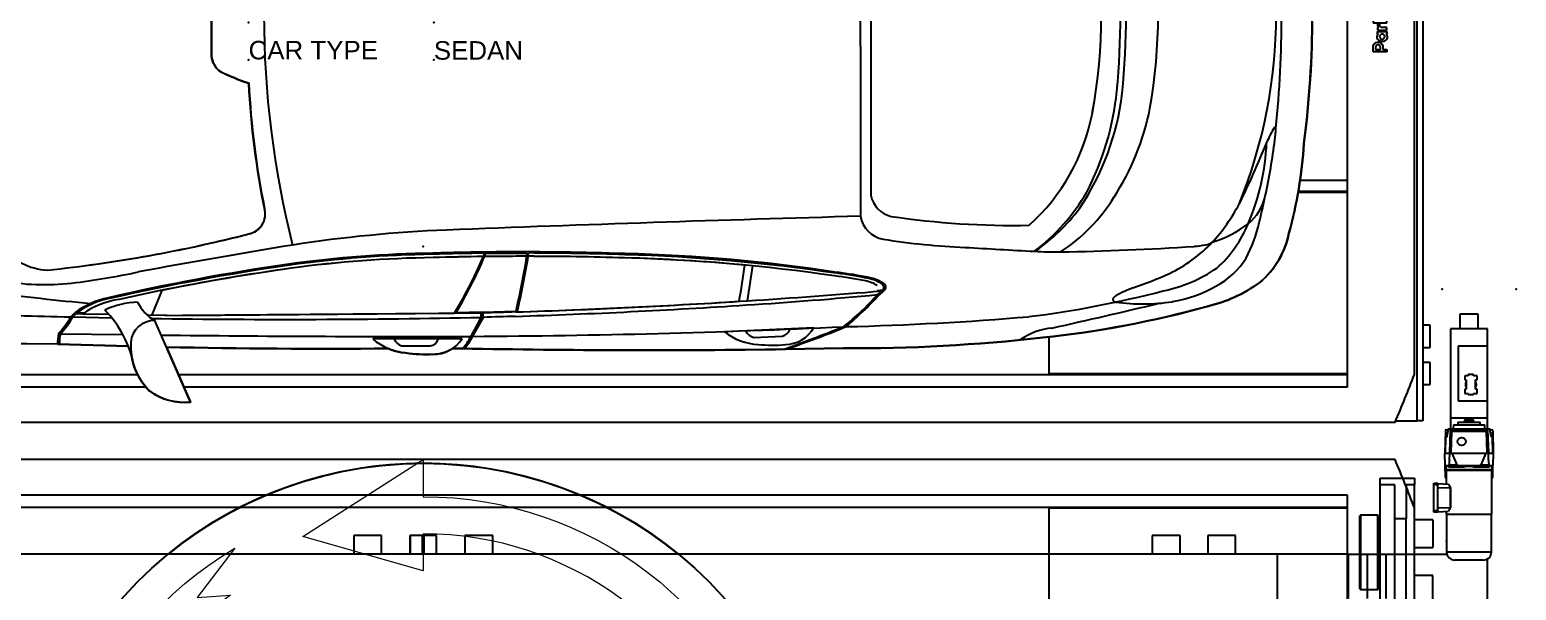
# Model space of a CAD drawing. Header units: millimetres. Extents: x 1600 to 11192, y 921 to 14160.
# Drawn here: x 3710.4 to 4111.6, y 5687.2 to 5838.5 of the extents above; entities that cross this region are included whole.
import ezdxf

# ---------------------------------------------------------------- set-up
doc = ezdxf.new("R2010")
doc.units = ezdxf.units.MM
doc.linetypes.add('PHANTOM', pattern=[12.7, 6.35, -1.27, 1.27, -1.27, 1.27, -1.27])
for name, color, linetype in [('PK24-LOGO', 7, 'Continuous'), ('PK24E', 7, 'Continuous'), ('PK24E-COMP-CAR', 7, 'Continuous'), ('PK24E-DATA', 7, 'Continuous')]:
    doc.layers.add(name, color=color, linetype=linetype)
for name, color, linetype, true_color in [('PK24E-COMP-PALLET', 132, 'Continuous', 0x00b7c8), ('PK24E-HELPER', 253, 'PHANTOM', 0xa1a1a1), ('PK24E-SYS-LIFT', 31, 'Continuous', 0xffcc5a), ('PK24E-SYS-SHELF', 31, 'Continuous', 0xffcc5a)]:
    doc.layers.add(name, color=color, linetype=linetype, true_color=true_color)
doc.layers.add('PK24E-TTARROW', color=20, linetype='Continuous', lineweight=20, true_color=0xf54b32)
doc.styles.get("Standard").update_dxf_attribs({"font": 'arial.ttf'})

# ---------------------------------------------------------------- blocks, each defined once
blk = doc.blocks.new('ELIFTTT-CHASIS--TOP-COMP-PKE24')
at = {"layer": 'PK24E-HELPER'}
blk.add_point((0, 167.5), dxfattribs=at)
at = {"layer": 'PK24E-SYS-LIFT'}
for p, q in [((279.75, 149.25), (279.75, 145.25)), ((284.75, 149.25), (279.75, 149.25)), ((284.75, 145.25), (284.75, 149.25)), ((277.25, 145.25), (277.25, 121.25)), ((287.25, 145.25), (277.25, 145.25)), ((287.25, 140.65), (287.25, 145.25)), ((287.25, 140.65), (279.35, 140.65)), ((279.35, 140.65), (279.35, 125.85)), ((287.25, 125.85), (287.25, 140.65)), ((281.1, 132.62), (281.1, 131.52)), ((282.02, 132.62), (281.1, 132.62)), ((283.48, 132.95), (282.02, 132.95)), ((282.02, 132.95), (282.02, 132.62)), ((283.48, 132.62), (283.48, 132.95)), ((284.4, 132.62), (283.48, 132.62)), ((284.4, 131.52), (284.4, 132.62)), ((281.1, 131.52), (281.48, 131.52)), ((281.1, 128.98), (281.1, 127.88)), ((281.48, 128.98), (281.1, 128.98)), ((281.48, 131.52), (281.48, 128.98)), ((284.02, 131.52), (284.4, 131.52)), ((284.02, 128.98), (284.02, 131.52)), ((284.4, 128.98), (284.02, 128.98)), ((284.4, 127.88), (284.4, 128.98)), ((279.35, 125.85), (287.25, 125.85)), ((281.1, 127.88), (282.02, 127.88)), ((282.02, 127.88), (282.02, 127.55)), ((282.02, 127.55), (283.48, 127.55)), ((283.48, 127.88), (284.4, 127.88)), ((283.48, 127.55), (283.48, 127.88)), ((287.25, 121.25), (287.25, 125.85)), ((277.25, 121.25), (287.25, 121.25)), ((277.25, 121.25), (277.25, 118.3)), ((281.1, 120.7), (281, 120.6)), ((281, 120.6), (281, 120.1)), ((283.5, 120.6), (281, 120.6)), ((281.1, 120.7), (283.4, 120.7)), ((281.25, 121.25), (281.25, 120.7)), ((283.25, 120.7), (283.25, 121.25)), ((283.5, 120.6), (283.4, 120.7)), ((283.5, 120.1), (283.5, 120.6)), ((287.25, 118.3), (287.25, 121.25)), ((275.86, 117.85), (275.75, 111.75)), ((276.06, 118.05), (276.61, 118.05)), ((276.68, 118.3), (277.28, 118.3)), ((277.04, 111.91), (277.26, 117.91)), ((277.28, 118.3), (277.26, 117.91)), ((277.55, 117.61), (277.26, 117.91)), ((277.26, 117.91), (287.24, 117.91)), ((277.28, 118.3), (287.22, 118.3)), ((277.55, 117.61), (277.34, 111.91)), ((286.95, 117.61), (277.55, 117.61)), ((278.03, 119.4), (277.97, 118.3)), ((278.03, 119.4), (286.47, 119.4)), ((279.25, 120.1), (279.25, 119.4)), ((279.25, 120.1), (285.25, 120.1)), ((285.25, 119.4), (285.25, 120.1)), ((286.53, 118.3), (286.47, 119.4)), ((287.24, 117.91), (286.95, 117.61)), ((287.16, 111.91), (286.95, 117.61)), ((287.24, 117.91), (287.22, 118.3)), ((287.22, 118.3), (287.82, 118.3)), ((287.24, 117.91), (287.46, 111.91)), ((287.89, 118.05), (288.44, 118.05)), ((288.64, 117.85), (288.75, 111.75)), ((275.94, 116.1), (275.79, 111.75)), ((275.88, 114.18), (275.91, 114.17)), ((275.96, 115.62), (275.92, 115.63)), ((275.94, 116.1), (276.18, 116.1)), ((288.32, 116.1), (288.56, 116.1)), ((288.71, 111.75), (288.56, 116.1)), ((275.67, 111.75), (275.73, 108.41)), ((275.67, 111.75), (277.04, 111.75)), ((275.73, 108.41), (276, 108.14)), ((275.73, 108.41), (276.78, 108.41)), ((275.86, 105.25), (275.81, 108.33)), ((276.78, 108.41), (277.13, 108)), ((276.83, 108.55), (279.06, 108.55)), ((276.97, 109.94), (277.03, 111.69)), ((277.03, 111.69), (277.34, 111.91)), ((277.04, 111.91), (277.03, 111.69)), ((277.41, 111.75), (277.34, 111.91)), ((277.41, 111.75), (277.69, 111.75)), ((279.06, 108.55), (277.69, 111.75)), ((277.69, 111.75), (286.81, 111.75)), ((279.06, 108.55), (279.3, 108.41)), ((279.3, 108.41), (285.2, 108.41)), ((279.3, 108.41), (279.43, 108)), ((285.2, 108.41), (285.07, 108)), ((285.2, 108.41), (285.44, 108.55)), ((286.81, 111.75), (285.44, 108.55)), ((285.44, 108.55), (287.67, 108.55)), ((286.81, 111.75), (287.09, 111.75)), ((287.09, 111.75), (287.16, 111.91)), ((287.47, 111.69), (287.16, 111.91)), ((287.72, 108.41), (287.37, 108)), ((287.46, 111.91), (287.47, 111.69)), ((287.46, 111.75), (288.83, 111.75)), ((287.53, 109.94), (287.47, 111.69)), ((287.72, 108.41), (288.77, 108.41)), ((288.5, 108.14), (288.77, 108.41)), ((288.64, 105.25), (288.69, 108.33)), ((288.77, 108.41), (288.83, 111.75)), ((276, 108.31), (276, 107.35)), ((276, 107.35), (288.5, 107.35)), ((276.06, 105.05), (276.1, 105.05)), ((276.1, 107.18), (276.1, 103.44)), ((276.1, 107.18), (282.25, 107.18)), ((277.13, 108), (276.81, 108)), ((279.43, 108), (277.13, 108)), ((280.85, 108), (279.43, 108)), ((282.25, 107.18), (288.4, 107.18)), ((285.07, 108), (283.65, 108)), ((287.37, 108), (285.07, 108)), ((287.69, 108), (287.37, 108)), ((288.4, 95.25), (288.4, 107.18)), ((288.4, 105.05), (288.44, 105.05)), ((288.5, 107.35), (288.5, 108.31)), ((272.75, 103.18), (272.75, 103.68)), ((272.75, 103.68), (273.85, 103.68)), ((272.75, 96.28), (272.75, 103.18)), ((273.85, 103.18), (272.75, 103.18)), ((273.85, 103.68), (273.85, 103.18)), ((273.85, 103.56), (276.71, 103.41)), ((273.85, 96.28), (273.85, 103.18)), ((273.85, 102.45), (277.25, 102.38)), ((277.25, 102.45), (277.25, 102.38)), ((277.25, 97.08), (277.25, 102.38)), ((277.25, 102.38), (277.25, 102.38)), ((277.3, 102.38), (277.25, 102.38)), ((277.3, 97.08), (277.3, 102.38)), ((273.85, 97), (277.25, 97.08)), ((277.25, 97.08), (277.25, 97.08)), ((277.25, 97.01), (277.25, 97.08)), ((277.3, 97.08), (277.25, 97.08)), ((272.75, 95.78), (272.75, 96.28)), ((272.75, 96.28), (273.85, 96.28)), ((273.85, 95.78), (272.75, 95.78)), ((273.85, 96.28), (273.85, 95.78)), ((273.85, 95.9), (276.71, 96.05)), ((276.1, 96.02), (276.1, 95.25)), ((276.1, 95.25), (288.4, 95.25)), ((276.2, 95.25), (276.2, 88.12)), ((288.3, 85.1), (288.3, 95.25)), ((-68.85, 84.5), (-161.2, 84.5)), ((249.75, 84.5), (68.85, 84.5)), ((249.75, 72.5), (249.75, 84.5)), ((249.75, 84.5), (254.75, 84.5)), ((254.75, 84.5), (254.75, 72.5)), ((254.75, 84.5), (259.75, 84.5)), ((259.75, 84.5), (259.75, 72.5)), ((259.75, 84.5), (276.28, 84.5)), ((276.2, 88.12), (276.2, 87.8)), ((276.2, 87.8), (276.2, 85.1)), ((276.2, 85.1), (288.3, 85.1)), ((286.1, 82.9), (278.4, 82.9)), ((287.25, -83.22), (287.25, 83.22))]:
    blk.add_line(p, q, dxfattribs=at)
for centre, radius in [((280.25, 114.91), 1.1), ((0, 0), 109)]:
    blk.add_circle(centre, radius, dxfattribs=at)
for centre, radius, start, end in [((282.75, 130.25), 1.5, 147.8509, 212.1491), ((282.75, 130.25), 1.5, 327.8509, 32.1491), ((276.06, 117.85), 0.2, 90, 179), ((276.75, 117), 0.45, 132.2453, 204.5747), ((287.75, 117), 0.45, 335.4253, 47.7547), ((288.44, 117.85), 0.2, 1, 90), ((276.06, 105.25), 0.2, 181, 270), ((276.2, 107.35), 0.2, 180, 240), ((282.25, 101.91), 6.25, 77.0707, 102.9293), ((288.3, 107.35), 0.2, 300, 0), ((288.44, 105.25), 0.2, 270, 359), ((282.25, 106.03), 6.15, 215.6016, 216.4055), ((282.25, 93.43), 6.15, 143.5945, 144.3984), ((278.4, 85.1), 2.2, 180, 270), ((286.1, 85.1), 2.2, 270, 0)]:
    blk.add_arc(centre, radius, start, end, dxfattribs=at)
for centre, major_axis, ratio, start_param, end_param in [((305.67, 111.06), (0, 29.91), 0.99939, 1.327153, 1.396535), ((258.83, 111.06), (0, 29.91), 0.99939, 4.886651, 4.956033), ((305.37, 85.52), (-26.34, 26.35), 0.507159, 0.207962, 0.215452), ((304.57, 27.64), (-17.65, 106.42), 0.210216, 0.652517, 0.672911), ((259.93, 27.64), (17.65, 106.42), 0.210212, 5.610299, 5.630699), ((259.13, 85.52), (26.34, 26.35), 0.507143, 6.067743, 6.075233), ((282.25, 105.66), (-4.43, 4.6), 0.92858, 1.214489, 1.388243), ((282.25, 93.8), (4.43, 4.6), 0.92858, 1.75335, 1.927104)]:
    blk.add_ellipse(centre, major_axis=major_axis, ratio=ratio, start_param=start_param, end_param=end_param, dxfattribs=at)
for points, knots in [([(282.09, 121.25), (282.11, 121.24), (282.16, 121.21), (282.25, 121.2), (282.34, 121.21), (282.39, 121.24), (282.41, 121.25)], [0, 0, 0, 0, 0.230406, 0.49981, 0.78779, 1, 1, 1, 1]), ([(276.68, 118.3), (276.68, 118.3), (276.67, 118.3), (276.67, 118.28), (276.67, 118.28)], [0, 0, 0, 0, 0.487803, 1, 1, 1, 1]), ([(287.83, 118.28), (287.83, 118.28), (287.83, 118.3), (287.82, 118.3), (287.82, 118.3)], [0, 0, 0, 0, 0.485402, 1, 1, 1, 1]), ([(275.89, 114.18), (275.89, 114.18), (275.89, 114.16), (275.89, 114.22), (275.9, 114.37), (275.9, 114.62), (275.9, 114.9), (275.91, 115.18), (275.91, 115.43), (275.92, 115.58), (275.92, 115.64), (275.92, 115.63), (275.92, 115.63)], [0, 0, 0, 0, 0.000422, 0.125216, 0.249969, 0.374831, 0.499914, 0.625089, 0.750116, 0.875001, 0.999834, 1, 1, 1, 1]), ([(275.92, 115.24), (275.92, 115.23), (275.92, 115.15), (275.91, 114.97), (275.9, 114.73), (275.9, 114.53), (275.9, 114.43), (275.9, 114.39)], [0, 0, 0, 0, 0.041978, 0.30628, 0.570431, 0.834353, 1, 1, 1, 1]), ([(275.9, 114.39), (275.9, 114.33), (275.9, 114.24), (275.91, 114.21), (275.91, 114.2)], [0, 0, 0, 0, 0.571187, 1, 1, 1, 1]), ([(275.92, 114.19), (275.92, 114.19), (275.93, 114.2), (275.94, 114.28), (275.96, 114.44), (275.97, 114.66), (275.99, 114.9), (275.99, 115.15), (275.99, 115.36), (275.98, 115.53), (275.97, 115.62), (275.97, 115.62), (275.96, 115.61)], [0, 0, 0, 0, 0.009511, 0.124894, 0.240611, 0.356456, 0.472081, 0.587302, 0.702221, 0.817124, 0.932235, 1, 1, 1, 1]), ([(276.24, 116.25), (276.23, 116.21), (276.21, 116.14), (276.19, 116.1), (276.19, 116.1), (276.18, 116.1)], [0, 0, 0, 0, 0.432931, 0.865827, 1, 1, 1, 1]), ([(288.32, 116.1), (288.31, 116.11), (288.29, 116.12), (288.28, 116.18), (288.27, 116.23), (288.26, 116.25)], [0, 0, 0, 0, 0.43316, 0.866317, 1, 1, 1, 1]), ([(276.81, 108), (276.72, 108.05), (276.5, 108.18), (276.29, 108.29), (276.15, 108.34), (276.07, 108.36), (276.03, 108.35), (276, 108.34), (276, 108.31), (276, 108.31)], [0, 0, 0, 0, 0.189659, 0.44506, 0.57653, 0.707999, 0.799497, 0.930008, 1, 1, 1, 1]), ([(288.5, 108.31), (288.5, 108.31), (288.5, 108.34), (288.48, 108.35), (288.42, 108.36), (288.34, 108.34), (288.23, 108.29), (288.09, 108.23), (287.92, 108.14), (287.77, 108.05), (287.69, 108)], [0, 0, 0, 0, 0.053259, 0.184632, 0.316005, 0.44367, 0.571338, 0.702705, 0.834078, 1, 1, 1, 1]), ([(276.2, 87.8), (276.2, 87.8), (276.2, 87.81), (276.2, 87.83), (276.2, 87.87), (276.2, 87.92), (276.2, 87.98), (276.2, 88.03), (276.2, 88.08), (276.2, 88.11), (276.2, 88.12), (276.2, 88.12), (276.2, 88.12)], [0, 0, 0, 0, 0.106425, 0.212833, 0.319704, 0.427399, 0.535627, 0.643879, 0.751778, 0.859172, 0.966191, 1, 1, 1, 1])]:
    blk.add_open_spline(points, degree=3, knots=knots, dxfattribs=at)
blk = doc.blocks.new('ELIFTTT-TT--TOP-COMP-PKE24')
at = {"layer": 'PK24E-SYS-LIFT'}
for p, q in [((258.3, 103.22), (258.3, 105)), ((258.3, 105), (267.5, 105)), ((267.5, 105), (267.5, 103.22)), ((262.25, 103.22), (258.3, 103.22)), ((258.3, -103.22), (258.3, 103.22)), ((262.25, 94), (262.25, 103.22)), ((267.5, 103.22), (265.25, 103.22)), ((265.25, 103.22), (265.25, 94)), ((267.5, -103.22), (267.5, 103.22)), ((252.8, 75.2), (252.8, 94.8)), ((257.6, 95), (253, 95)), ((253, 95), (253, 75)), ((257.6, 75), (257.6, 95)), ((257.8, 94.8), (257.8, 75.2)), ((265.25, 94), (262.25, 94)), ((262.25, -94), (262.25, 94)), ((265.25, -94), (265.25, 94)), ((272.5, 93.75), (267.5, 93.75)), ((272.5, 93.75), (272.5, 86.25)), ((-18.75, 89.5), (-18.75, 84.5)), ((-11.25, 89.5), (-18.75, 89.5)), ((-11.25, 84.5), (-11.25, 89.5)), ((-3.6, 89.5), (-3.6, 84.5)), ((-3.6, 89.5), (-3.58, 89.5)), ((-3.58, 89.5), (-3.58, 84.5)), ((-0.17, 89.5), (-3.58, 89.5)), ((-0.17, 84.5), (-0.17, 89.5)), ((-0.17, 89.5), (0.17, 89.5)), ((0.17, 89.5), (0.17, 84.5)), ((3.58, 89.5), (0.17, 89.5)), ((3.58, 84.5), (3.58, 89.5)), ((3.58, 89.5), (3.6, 89.5)), ((3.6, 84.5), (3.6, 89.5)), ((11.25, 89.5), (11.25, 84.5)), ((18.75, 89.5), (11.25, 89.5)), ((18.75, 84.5), (18.75, 89.5)), ((196.75, 89.5), (196.75, 84.5)), ((204.25, 89.5), (196.75, 89.5)), ((204.25, 84.5), (204.25, 89.5)), ((211.75, 89.5), (211.75, 84.5)), ((215.5, 89.5), (211.75, 89.5)), ((219.25, 89.5), (215.5, 89.5)), ((219.25, 84.5), (219.25, 89.5)), ((230.5, 84.5), (-230.5, 84.5)), ((230.5, 84.5), (230.5, -84.5)), ((258.3, 88), (257.8, 88)), ((267.5, 86.25), (272.5, 86.25)), ((257.8, 82), (258.3, 82)), ((272.5, 78.75), (267.5, 78.75)), ((272.5, 71.25), (272.5, 78.75)), ((253, 75), (257.6, 75))]:
    blk.add_line(p, q, dxfattribs=at)
for centre, radius, start, end in [((0, 0), 109, 50.8258, 129.1742), ((253, 94.8), 0.2, 90, 180), ((257.6, 94.8), 0.2, 0, 90), ((253, 75.2), 0.2, 180, 270), ((257.6, 75.2), 0.2, 270, 0)]:
    blk.add_arc(centre, radius, start, end, dxfattribs=at)
blk = doc.blocks.new('*U23')
at = {"layer": 'PK24E-COMP-PALLET'}
for p, q in [((262.27, 110), (-262.27, 110)), ((249.45, 100.42), (-249.45, 100.42)), ((249.45, -100.42), (249.45, 100.42)), ((249.45, 97.11), (-249.45, 97.11)), ((168.92, 47.89), (168.92, 96.89)), ((249.45, 96.89), (168.92, 96.89)), ((267.5, -96.99), (267.5, 96.99))]:
    blk.add_line(p, q, dxfattribs=at)
blk.add_arc((7.5, 0), 277.5, 20.4566, 23.3531, dxfattribs=at)
blk = doc.blocks.new('TTARROW---TOP-DECOR-PK24')
at = {"layer": 'PK24E-TTARROW'}
for points in [[(0, 90), (0, 80), (-32.49, 89.27), (0, 110), (0, 100, -0.763437), (50.85, -86.11), (61.06, -72.77), (52.06, -73.42, 0.73095)], [(0, -90), (0, -80), (32.49, -89.27), (0, -110), (0, -100, -0.763437), (-50.85, 86.11), (-61.06, 72.77), (-52.06, 73.42, 0.73095)]]:
    blk.add_lwpolyline(points, format="xyb", close=True, dxfattribs=at)
blk = doc.blocks.new('ELIFTTT---TOP-SYS-PKE24')
for name in ['ELIFTTT-CHASIS--TOP-COMP-PKE24', 'ELIFTTT-TT--TOP-COMP-PKE24', '*U23', 'TTARROW---TOP-DECOR-PK24']:
    blk.add_blockref(name, (0, 0))
at = {"layer": 'PK24E-DATA'}
for tag, p in [('COMP_TYPE', (3.47, 12.51)), ('LAYOUT_ID', (3.47, 2.51)), ('SYSTEM_ID', (3.47, -7.49)), ('CARRIER_ID', (3.47, -17.49)), ('CON_CARS', (3.47, -27.49))]:
    blk.add_attdef(tag, p, '', height=5, dxfattribs=at)
blk = doc.blocks.new('SEDAN---TOP-COMP-PKE24')
at = {"layer": 'PK24E-COMP-CAR'}
for p, q in [((120.81, 48.65), (120.81, -48.65)), ((-57.16, 11.11), (-57.16, -11.11)), ((16.52, -65.21), (16.91, -64.26)), ((16.91, -64.26), (28.03, -64.26)), ((28.03, -64.26), (27.9, -65.14)), ((-70.54, -74.33), (-73.22, -80.95)), ((122.48, -74.33), (124.09, -74.18)), ((123.8, -74.5), (124.09, -74.18)), ((16.01, -80.23), (8.78, -80.42)), ((16.01, -80.23), (25.03, -79.95)), ((-95.15, -81.48), (-93.97, -80.32)), ((-94.58, -81.49), (-93.64, -80.58)), ((-94.58, -81.49), (-84.09, -81.71)), ((-93.64, -80.58), (-91.91, -80.62)), ((-93.36, -80.34), (-91.61, -80.39)), ((-91.91, -80.62), (-84.91, -80.75)), ((-74.57, -80.93), (-65.09, -81.1)), ((-62.86, -104.5), (-72.44, -82.5)), ((15.63, -80.44), (-65.09, -81.1)), ((15.63, -81.62), (15.63, -80.46)), ((16.15, -81.61), (16.15, -80.46)), ((-97.93, -86.02), (-81.06, -86.26)), ((10.5, -87.37), (-13.63, -87.41)), ((105.43, -84.4), (81.33, -85.52)), ((89.22, -87.05), (96.9, -86.66)), ((-98.66, -88.8), (-169.27, -88.29)), ((-98.66, -88.8), (-79.61, -89.39)), ((-5.82, -89.3), (1.87, -89.25)), ((97.78, -90.23), (113.41, -89.96))]:
    blk.add_line(p, q, dxfattribs=at)
blk.add_lwpolyline([(237.67, 34.67, -0.065564), (237.67, -34.67, -0.050927), (233.64, -58.91, -0.171896), (225.75, -72.2, -0.105095), (211.54, -78.64, -0.042052), (167.21, -87.06, -0.029408), (113.41, -89.96), (97.78, -90.23, -0.008053), (10.57, -90.02, -0.000309), (7.83, -90.05, -0.150488), (2.6, -91.59, -0.044865), (-4.76, -91.22, -0.077763), (-9.49, -90.01, -0.007742), (-69.33, -89.64), (-62.86, -104.5, -0.182926), (-73.91, -101.48, -0.158163), (-78.74, -91.93, 0.023024), (-79.61, -89.39), (-98.66, -88.8), (-169.27, -88.29)], format="xyb", dxfattribs=at)
for points in [[(-101.46, 68.87, 0.21976), (-113.83, 62.35, 0.069678), (-119.98, 41.74, 0.063275), (-119.98, -41.74, 0.069678), (-113.83, -62.35, 0.21976), (-101.46, -68.87, 0.037117), (-46.41, -58.91, 0.360325), (-42.69, -53.02, -0.038423), (-47.08, -18.45, -0.032223), (-54.77, -15.32, -0.201945), (-57.16, -11.11), (-57.16, 11.11, -0.201945), (-54.77, 15.32, -0.032223), (-47.08, 18.45, -0.038423), (-42.69, 53.02, 0.360325), (-46.41, 58.91, 0.037117)], [(126.3, 54.38, 0.304088), (120.81, 48.65), (120.81, -48.65, 0.304088), (126.3, -54.38, 0.041268), (163.52, -56.77, 0.163886), (180.58, -26.5, 0.091893), (180.58, 26.5, 0.163886), (163.52, 56.77, 0.041268)], [(-35.67, -68.36, 0.014822), (-70.53, -74.32), (-73.22, -80.95), (-65.09, -81.1), (8.42, -80.5, 0.035411), (16.22, -65.21, 0.004063), (2.71, -65.49, 0.030043)], [(28.25, -65.14, -0.016235), (25.28, -80.15, 0.007485), (85.26, -77.28, 0.008624), (86.77, -67.51, 0.017199), (54.29, -65.56, 0.00745)]]:
    blk.add_lwpolyline(points, format="xyb", close=True, dxfattribs=at)
for centre, radius, start, end in [((210.31, 0), 253.31, 165.808, 194.192), ((38507.92, 0), 38389.96, 179.918916, 180.081084), ((94.81, 0), 135.38, 337.8449, 22.1551), ((-25.6, 0), 265.54, 352.4977, 7.5023), ((-71.6, 0.01), 303.27, 354.2027, 5.7986), ((37.61, 0), 145.4, 349.4993, 10.5007), ((53.43, 0), 144.91, 349.9468, 10.0532), ((-35.79, 0), 223.95, 354.7316, 5.2684), ((-17.83, 0), 207.52, 354.1451, 5.8549), ((-50.97, -10.37), 6.23, 186.772, 232.4403), ((-26.66, 42.67), 64.44, 244.1381, 251.5206), ((179.75, -7.18), 227.11, 182.8433, 191.4441), ((119.54, -13.27), 69.51, 325.9045, 353.4721), ((111.67, -12.78), 75.95, 332.5201, 354.118), ((127.12, -16.32), 54.42, 311.9855, 349.2144), ((127.86, -11.49), 69.65, 327.2323, 348.5675), ((261.66, -49.18), 37.08, 149.535, 156.6011), ((229.84, -30.63), 0.284, 355.9295, 120.5444), ((188.44, -27.93), 41.78, 352.0368, 356.2762), ((32.35, 43.02), 210.09, 333.3982, 338.3592), ((165.67, -31.9), 62.01, 336.7954, 357.6378), ((75.67, -15.25), 155.25, 347.5134, 353.1679), ((116.96, -27.06), 120.95, 344.7321, 356.3936), ((131.82, -20.25), 54.69, 307.2793, 329.7223), ((127.83, -47.42), 7.13, 189.9413, 257.5968), ((146.89, -24.97), 46.36, 302.7788, 328.5085), ((176.71, -28.17), 49.14, 317.5289, 332.2489), ((214.75, -46.36), 12.73, 308.4394, 348.8754), ((73.91, -17.65), 156.47, 345.8133, 348.5098), ((-48.11, -53.72), 5.46, 280.7864, 15.7195), ((396.89, -10097.96), 10047.5, 91.590564, 92.227959), ((125.55, -53), 7.66, 190.0225, 259.0962), ((159.36, 169.54), 226.34, 261.6002, 271.0528), ((131.89, -17.61), 56.95, 305.8299, 322.5588), ((185.1, -46.71), 41.56, 332.9036, 347.0915), ((-140.88, 306.38), 377.31, 275.9976, 284.3943), ((20.7, -421.08), 363.31, 92.2731, 98.8617), ((202.54, -29.3), 33.7, 288.0019, 306.6671), ((191.91, -43.6), 33.28, 311.9228, 337.5064), ((210.94, -54.42), 23.14, 309.78, 348.7944), ((-100.59, -52.21), 16.68, 217.4493, 267.0265), ((209.43, -1589.03), 1546.4, 99.10455, 100.67068), ((26.5, -878.44), 814.5, 90.39974, 91.68308), ((26.45, -924.83), 860.88, 88.13638, 90.37496), ((154.02, 128.07), 190.95, 260.983, 267.6826), ((250.68, 1623.18), 1689.13, 266.45713, 267.09063), ((170.81, 28.86), 92.82, 266.3802, 270.7269), ((161.23, 630.98), 695.01, 270.88715, 273.86379), ((184.17, -33.83), 39.83, 295.6291, 316.2848), ((205.84, -33.15), 29.38, 274.3401, 280.5052), ((209.09, -54.07), 8.25, 284.7657, 297.9391), ((48.2, -656.1), 594.88, 98.16183, 102.93838), ((50.14, -668.51), 607.14, 98.16699, 102.83422), ((7.17, -381.59), 317.33, 90.8296, 97.8651), ((7.21, -382.52), 317.96, 90.8306, 97.8297), ((7.37, -386.04), 320.58, 90.8327, 97.7159), ((26.62, -883.44), 819.2, 90.70082, 91.68048), ((26.97, -896.69), 831.55, 90.74266, 91.67201), ((-95.53, -17.86), 121.37, 328.9283, 337.5024), ((-95.23, -17.86), 121.37, 328.9738, 337.0404), ((26.97, -896.69), 831.55, 90.44531, 90.72021), ((27.03, -939.01), 873.87, 89.94289, 90.42712), ((-204.64, -26.99), 235.7, 347.0129, 350.6847), ((-204.34, -26.99), 235.7, 346.9615, 350.9044), ((27.03, -939.01), 873.87, 88.21232, 89.92579), ((26.62, -925.75), 861.51, 88.152, 89.88227), ((42.27, -538.54), 473.13, 81.6511, 88.5442), ((40.47, -551.19), 486.69, 81.6074, 88.359), ((43.18, -517.82), 453.56, 81.3134, 88.577), ((-197.26, -28.6), 286.68, 350.2243, 352.2015), ((-192.67, -28.85), 284.29, 350.2213, 352.1425), ((204.14, -54.36), 21.21, 297.4968, 327.8494), ((-102.26, -4.78), 67.99, 259.9819, 276.1991), ((-118.87, 126.79), 200.59, 276.859, 282.077), ((47.41, -659.23), 596.69, 98.00361, 102.53441), ((98.54, -174.84), 105.16, 78.5605, 83.2148), ((98.59, -175.86), 106.94, 78.3574, 83.0636), ((98.5, -176.78), 108.13, 78.2929, 82.9977), ((117.61, -80.7), 9.1, 57.6101, 78.6417), ((118.02, -81.66), 10.75, 57.5586, 78.4549), ((118.64, -80.77), 10.03, 56.0997, 79.6476), ((156.6, 28.17), 107.67, 288.943, 294.5849), ((191.31, -34.66), 40.71, 281.9104, 304.123), ((203.48, -42), 37.52, 282.4051, 306.4029), ((-43.08, 455.9), 535.77, 262.0779, 265.0081), ((19.59, 1003.28), 1083.66, 273.57799, 275.45346), ((-42.72, 1961.75), 2043.04, 273.65421, 274.67506), ((69.93, -29.14), 70.13, 308.3621, 318.6447), ((53.37, -12.12), 94.18, 310.1479, 317.6452), ((118.65, -69.33), 7.29, 302.6059, 314.9341), ((119.22, -69.61), 7.04, 302.1244, 320.0705), ((123.26, -73.51), 1.07, 321.1273, 60.5509), ((123.66, -73.47), 1.17, 325.5974, 60.6486), ((126.83, 208.42), 292.15, 277.2038, 284.4463), ((187.85, -77.41), 1.87, 115.6316, 160.7923), ((200.54, -99.37), 27.23, 109.2718, 119.7283), ((196.47, -42.86), 34.98, 279.4052, 299.9476), ((-80.5, -98.49), 22.61, 101.4713, 126.5562), ((-80.74, -97.3), 21.15, 100.8688, 127.7306), ((-78.45, -100.5), 24, 98.7225, 124.1121), ((-76.49, -99.59), 22.08, 91.5527, 115.3696), ((-106.68, -100.05), 29.09, 10.7087, 44.576), ((-66.73, -72.51), 11.5, 205.754, 240.2655), ((47.02, -862.9), 783.05, 91.61302, 92.25907), ((-33.65, 1742.8), 1825.08, 271.83642, 273.79719), ((-40.59, 1924.38), 2005.61, 271.8736, 273.66159), ((139.42, 180.22), 268.73, 275.937, 285.569), ((-246.73, 1783.89), 1914.22, 282.56403, 283.45609), ((186.57, -76.77), 0.494, 183.0503, 230.7487), ((187.48, -75.5), 2.05, 233.6169, 255.0797), ((194.18, -25.29), 52.7, 262.1069, 278.7289), ((-36.32, 2454.38), 2536.54, 268.02863, 268.67112), ((-120.33, -66.66), 29.22, 318.5421, 329.5288), ((-112.63, -71.62), 20.57, 315.5959, 331.3246), ((-72.64, -88.8), 6.31, 88.1706, 175.2645), ((-36.58, 2440.23), 2522.39, 269.16371, 271.18606), ((-55.59, -45.28), 79.96, 328.7678, 332.9734), ((400.86, -299.68), 442.21, 150.4526, 151.2143), ((0.75, 2315.17), 2401.94, 270.29908, 272.68948), ((114.29, -3096.19), 3016.18, 91.69953, 91.86452), ((-293.91, 966.2), 1126.56, 290.32308, 291.19875), ((7.29, 176.06), 281.25, 288.7702, 292.3189), ((94.27, 735.78), 820.14, 271.38523, 274.84015), ((-88.33, -88.24), 10.35, 167.547, 183.0978), ((-90.22, -88.08), 7.98, 165.0303, 185.2153), ((-4.65, 5675.73), 5762.5, 269.342781, 270.173243), ((-3.27, -75.49), 15.8, 229.0153, 264.5875), ((-5.03, -86.36), 3.04, 201.1166, 254.909), ((1.53, -86.64), 2.64, 277.3899, 339.1189), ((2.73, -82.33), 9.26, 269.2009, 326.9749), ((2.79, -82.38), 10.9, 315.5364, 336.4221), ((2.01, -81.41), 12.48, 316.5591, 334.7116), ((91.15, -73.14), 15.8, 231.5942, 267.1664), ((89.88, -84.08), 3.04, 203.6954, 257.4879), ((96.44, -84.06), 2.64, 279.9688, 341.6978), ((97.45, -79.7), 9.26, 271.7798, 329.5538), ((115.73, 368.46), 458.42, 269.71, 276.4479), ((171.42, -102.14), 17.73, 95.6452, 125.5224), ((-61.6, -89.26), 17.35, 176.776, 224.7935), ((-27.52, 1842.23), 1932.32, 268.7601, 270.53449), ((0.97, -50.47), 41.15, 261.9999, 272.2752), ((-19.05, 2122.12), 2212.33, 270.69616, 270.76694), ((60.59, 2617.2), 2707.68, 268.94152, 270.78717), ((94.26, -47.96), 41.15, 264.5788, 274.8541), ((-64.4, -88.4), 16.17, 233.9975, 275.4625)]:
    blk.add_arc(centre, radius, start, end, dxfattribs=at)
blk = doc.blocks.new('LOGO----DECOR-PK24')
at = {"layer": 'PK24-LOGO'}
for p, q in [((-10, 2.13), (-8.71, 2.13)), ((-10, -1.62), (-10, 2.13)), ((-9.29, 1.47), (-9.29, 0.11)), ((-8.76, 1.47), (-9.29, 1.47)), ((-9.29, 0.11), (-8.76, 0.11)), ((-8.61, 1.46), (-8.76, 1.47)), ((-8.76, 0.11), (-8.61, 0.13)), ((-8.71, 2.13), (-8.43, 2.11)), ((-8.48, 1.42), (-8.61, 1.46)), ((-8.61, 0.13), (-8.48, 0.17)), ((-8.36, 1.35), (-8.48, 1.42)), ((-8.48, 0.17), (-8.36, 0.23)), ((-8.43, 2.11), (-8.3, 2.07)), ((-8.26, 1.27), (-8.36, 1.35)), ((-8.36, 0.23), (-8.26, 0.31)), ((-8.3, 2.07), (-8.17, 2.03)), ((-8.19, 1.17), (-8.26, 1.27)), ((-8.26, 0.31), (-8.19, 0.41)), ((-8.13, 1.05), (-8.19, 1.17)), ((-8.19, 0.41), (-8.13, 0.53)), ((-8.17, 2.03), (-7.94, 1.9)), ((-8.09, 0.93), (-8.13, 1.05)), ((-8.13, 0.53), (-8.09, 0.66)), ((-8.08, 0.79), (-8.09, 0.93)), ((-8.09, 0.66), (-8.08, 0.79)), ((-7.94, 1.9), (-7.74, 1.74)), ((-7.74, 1.74), (-7.58, 1.55)), ((-7.58, 0.04), (-7.74, -0.16)), ((-7.58, 1.55), (-7.46, 1.32)), ((-7.46, 0.27), (-7.58, 0.04)), ((-7.46, 1.32), (-7.38, 1.06)), ((-7.38, 0.52), (-7.46, 0.27)), ((-7.38, 1.06), (-7.36, 0.79)), ((-7.36, 0.79), (-7.38, 0.52)), ((-7.19, -0.02), (-7.16, 0.13)), ((-7.16, 0.13), (-7.11, 0.26)), ((-7.11, 0.26), (-6.98, 0.49)), ((-6.98, 0.49), (-6.82, 0.68)), ((-6.82, 0.68), (-6.62, 0.82)), ((-6.62, 0.82), (-6.41, 0.92)), ((-6.42, 0.06), (-6.48, -0.05)), ((-6.33, 0.17), (-6.42, 0.06)), ((-6.41, 0.92), (-6.19, 0.98)), ((-6.23, 0.25), (-6.33, 0.17)), ((-6.11, 0.31), (-6.23, 0.25)), ((-6.19, 0.98), (-5.97, 1)), ((-5.98, 0.35), (-6.11, 0.31)), ((-5.84, 0.36), (-5.98, 0.35)), ((-5.97, 1), (-5.74, 0.98)), ((-5.71, 0.35), (-5.84, 0.36)), ((-5.74, 0.98), (-5.53, 0.92)), ((-5.58, 0.31), (-5.71, 0.35)), ((-5.47, 0.24), (-5.58, 0.31)), ((-5.53, 0.92), (-5.35, 0.82)), ((-5.37, 0.16), (-5.47, 0.24)), ((-5.29, 0.06), (-5.37, 0.16)), ((-5.35, 0.82), (-5.21, 0.7)), ((-5.23, -0.06), (-5.29, 0.06)), ((-5.21, 0.7), (-5.21, 0.95)), ((-5.21, 0.95), (-4.5, 0.95)), ((-4.5, 0.95), (-4.5, -1.62)), ((-3.41, 0.95), (-4.11, 0.95)), ((-4.11, 0.95), (-4.11, -1.62)), ((-3.41, 0.53), (-3.41, 0.95)), ((-3.36, 0.62), (-3.41, 0.53)), ((-3.37, -0.03), (-3.32, 0.06)), ((-3.29, 0.71), (-3.36, 0.62)), ((-3.32, 0.06), (-3.26, 0.13)), ((-3.22, 0.78), (-3.29, 0.71)), ((-3.26, 0.13), (-3.19, 0.19)), ((-3.14, 0.84), (-3.22, 0.78)), ((-3.19, 0.19), (-3.11, 0.23)), ((-3.05, 0.89), (-3.14, 0.84)), ((-3.11, 0.23), (-3.02, 0.26)), ((-2.94, 0.92), (-3.05, 0.89)), ((-3.02, 0.26), (-2.92, 0.27)), ((-2.83, 0.94), (-2.94, 0.92)), ((-2.92, 0.27), (-2.42, 0.27)), ((-2.7, 0.95), (-2.83, 0.94)), ((-2.42, 0.95), (-2.7, 0.95)), ((-2.42, 0.27), (-2.42, 0.95)), ((-1.42, 2.13), (-2.13, 2.13)), ((-2.13, 2.13), (-2.13, -1.62)), ((-1.42, -1.62), (-1.42, 2.13)), ((-0.37, 0.95), (-1.42, -0.33)), ((-0.61, -0.33), (0.44, 0.95)), ((0.44, 0.95), (-0.37, 0.95)), ((0.44, 0.19), (0.36, -0.06)), ((0.56, 0.41), (0.44, 0.19)), ((0.72, 0.61), (0.56, 0.41)), ((0.92, 0.77), (0.72, 0.61)), ((0.77, 1.32), (0.79, 1.37)), ((0.78, 1.26), (0.77, 1.32)), ((0.81, 1.24), (0.78, 1.26)), ((0.79, 1.37), (1.61, 2.19)), ((0.85, 1.23), (0.81, 1.24)), ((0.89, 1.24), (0.85, 1.23)), ((1.07, 1.32), (0.89, 1.24)), ((1.15, 0.9), (0.92, 0.77)), ((1.27, 1.37), (1.07, 1.32)), ((1.07, -0.08), (1.13, 0.03)), ((1.13, 0.03), (1.21, 0.12)), ((1.4, 0.98), (1.15, 0.9)), ((1.21, 0.12), (1.3, 0.2)), ((1.46, 1.41), (1.27, 1.37)), ((1.3, 0.2), (1.41, 0.26)), ((1.67, 1), (1.4, 0.98)), ((1.41, 0.26), (1.54, 0.3)), ((1.67, 1.42), (1.46, 1.41)), ((1.54, 0.3), (1.67, 0.31)), ((1.61, 2.19), (1.67, 2.21)), ((1.67, 2.21), (1.73, 2.19)), ((1.87, 1.41), (1.67, 1.42)), ((1.94, 0.98), (1.67, 1)), ((1.67, 0.31), (1.8, 0.3)), ((1.73, 2.19), (2.54, 1.37)), ((1.8, 0.3), (1.92, 0.26)), ((2.07, 1.37), (1.87, 1.41)), ((1.92, 0.26), (2.03, 0.2)), ((2.19, 0.9), (1.94, 0.98)), ((2.03, 0.2), (2.13, 0.12)), ((2.26, 1.32), (2.07, 1.37)), ((2.13, 0.12), (2.2, 0.03)), ((2.41, 0.77), (2.19, 0.9)), ((2.2, 0.03), (2.26, -0.08)), ((2.45, 1.24), (2.26, 1.32)), ((2.61, 0.61), (2.41, 0.77)), ((2.48, 1.23), (2.45, 1.24)), ((2.52, 1.24), (2.48, 1.23)), ((2.55, 1.26), (2.52, 1.24)), ((2.54, 1.37), (2.57, 1.32)), ((2.57, 1.32), (2.55, 1.26)), ((2.78, 0.41), (2.61, 0.61)), ((2.9, 0.19), (2.78, 0.41)), ((2.98, -0.06), (2.9, 0.19)), ((3.31, 2.13), (4.01, 2.13)), ((3.31, -1.62), (3.31, 2.13)), ((4.01, 2.13), (4.01, -1.62)), ((4.37, -0.02), (4.4, 0.13)), ((4.4, 0.13), (4.45, 0.26)), ((4.45, 0.26), (4.58, 0.49)), ((4.58, 0.49), (4.74, 0.68)), ((4.74, 0.68), (4.93, 0.82)), ((4.93, 0.82), (5.15, 0.92)), ((5.14, 0.06), (5.08, -0.05)), ((5.23, 0.17), (5.14, 0.06)), ((5.15, 0.92), (5.37, 0.98)), ((5.33, 0.25), (5.23, 0.17)), ((5.45, 0.31), (5.33, 0.25)), ((5.37, 0.98), (5.59, 1)), ((5.58, 0.35), (5.45, 0.31)), ((5.72, 0.36), (5.58, 0.35)), ((5.59, 1), (5.82, 0.98)), ((5.85, 0.35), (5.72, 0.36)), ((5.82, 0.98), (6.03, 0.92)), ((5.98, 0.31), (5.85, 0.35)), ((6.09, 0.24), (5.98, 0.31)), ((6.03, 0.92), (6.21, 0.82)), ((6.19, 0.16), (6.09, 0.24)), ((6.27, 0.06), (6.19, 0.16)), ((6.21, 0.82), (6.35, 0.7)), ((6.32, -0.06), (6.27, 0.06)), ((6.35, 0.7), (6.35, 0.95)), ((6.35, 0.95), (7.06, 0.95)), ((7.06, 0.95), (7.06, -1.62)), ((8.33, -1.51), (7.31, 0.95)), ((7.31, 0.95), (8.05, 0.95)), ((8.05, 0.95), (8.68, -0.63)), ((10, 0.95), (8.51, -2.81)), ((8.68, -0.63), (9.27, 0.95)), ((9.27, 0.95), (10, 0.95)), ((-9.29, -1.62), (-10, -1.62)), ((-8.71, -0.55), (-9.29, -0.55)), ((-9.29, -0.55), (-9.29, -1.62)), ((-8.43, -0.52), (-8.71, -0.55)), ((-8.3, -0.49), (-8.43, -0.52)), ((-8.17, -0.44), (-8.3, -0.49)), ((-7.94, -0.32), (-8.17, -0.44)), ((-7.74, -0.16), (-7.94, -0.32)), ((-7.22, -0.33), (-7.21, -0.17)), ((-7.21, -0.5), (-7.22, -0.33)), ((-7.21, -0.17), (-7.19, -0.02)), ((-7.19, -0.65), (-7.21, -0.5)), ((-7.16, -0.79), (-7.19, -0.65)), ((-7.1, -0.92), (-7.16, -0.79)), ((-6.97, -1.15), (-7.1, -0.92)), ((-6.81, -1.34), (-6.97, -1.15)), ((-6.62, -1.48), (-6.81, -1.34)), ((-6.41, -1.59), (-6.62, -1.48)), ((-6.52, -0.18), (-6.53, -0.33)), ((-6.53, -0.33), (-6.52, -0.47)), ((-6.48, -0.05), (-6.52, -0.18)), ((-6.52, -0.47), (-6.48, -0.6)), ((-6.48, -0.6), (-6.42, -0.72)), ((-6.42, -0.72), (-6.33, -0.82)), ((-6.19, -1.65), (-6.41, -1.59)), ((-6.33, -0.82), (-6.23, -0.9)), ((-6.23, -0.9), (-6.11, -0.97)), ((-5.98, -1.67), (-6.19, -1.65)), ((-6.11, -0.97), (-5.98, -1.01)), ((-5.98, -1.01), (-5.84, -1.02)), ((-5.74, -1.65), (-5.98, -1.67)), ((-5.84, -1.02), (-5.71, -1.01)), ((-5.53, -1.57), (-5.74, -1.65)), ((-5.71, -1.01), (-5.58, -0.97)), ((-5.58, -0.97), (-5.47, -0.9)), ((-5.35, -1.47), (-5.53, -1.57)), ((-5.47, -0.9), (-5.37, -0.82)), ((-5.37, -0.82), (-5.29, -0.72)), ((-5.21, -1.33), (-5.35, -1.47)), ((-5.29, -0.72), (-5.23, -0.6)), ((-5.2, -0.19), (-5.23, -0.06)), ((-5.23, -0.6), (-5.2, -0.47)), ((-5.21, -1.62), (-5.21, -1.33)), ((-5.21, -1.33), (-5.21, -1.33)), ((-4.5, -1.62), (-5.21, -1.62)), ((-5.19, -0.33), (-5.2, -0.19)), ((-5.2, -0.47), (-5.19, -0.33)), ((-4.11, -1.62), (-3.41, -1.62)), ((-3.41, -0.21), (-3.4, -0.12)), ((-3.41, -1.62), (-3.41, -0.21)), ((-3.4, -0.12), (-3.37, -0.03)), ((-2.13, -1.62), (-1.42, -1.62)), ((-1.42, -0.33), (-0.37, -1.62)), ((0.44, -1.62), (-0.61, -0.33)), ((-0.37, -1.62), (0.44, -1.62)), ((0.36, -0.06), (0.33, -0.33)), ((0.33, -0.33), (0.36, -0.6)), ((0.36, -0.6), (0.44, -0.85)), ((0.44, -0.85), (0.56, -1.08)), ((0.56, -1.08), (0.72, -1.28)), ((0.72, -1.28), (0.92, -1.44)), ((0.77, -1.98), (0.78, -1.93)), ((0.79, -2.04), (0.77, -1.98)), ((0.78, -1.93), (0.81, -1.9)), ((1.61, -2.85), (0.79, -2.04)), ((0.81, -1.9), (0.85, -1.89)), ((0.85, -1.89), (0.89, -1.9)), ((0.89, -1.9), (1.07, -1.98)), ((0.92, -1.44), (1.15, -1.56)), ((1.02, -0.33), (1.03, -0.2)), ((1.03, -0.46), (1.02, -0.33)), ((1.03, -0.2), (1.07, -0.08)), ((1.07, -0.59), (1.03, -0.46)), ((1.13, -0.7), (1.07, -0.59)), ((1.07, -1.98), (1.27, -2.04)), ((1.21, -0.79), (1.13, -0.7)), ((1.15, -1.56), (1.4, -1.64)), ((1.3, -0.87), (1.21, -0.79)), ((1.27, -2.04), (1.46, -2.07)), ((1.41, -0.93), (1.3, -0.87)), ((1.4, -1.64), (1.67, -1.67)), ((1.54, -0.97), (1.41, -0.93)), ((1.46, -2.07), (1.67, -2.09)), ((1.67, -0.98), (1.54, -0.97)), ((1.67, -2.88), (1.61, -2.85)), ((1.8, -0.97), (1.67, -0.98)), ((1.67, -1.67), (1.94, -1.64)), ((1.67, -2.09), (1.87, -2.07)), ((1.73, -2.85), (1.67, -2.88)), ((2.54, -2.04), (1.73, -2.85)), ((1.92, -0.93), (1.8, -0.97)), ((1.87, -2.07), (2.07, -2.04)), ((2.03, -0.87), (1.92, -0.93)), ((1.94, -1.64), (2.19, -1.56)), ((2.13, -0.79), (2.03, -0.87)), ((2.07, -2.04), (2.26, -1.98)), ((2.2, -0.7), (2.13, -0.79)), ((2.19, -1.56), (2.41, -1.44)), ((2.26, -0.59), (2.2, -0.7)), ((2.26, -0.08), (2.3, -0.2)), ((2.3, -0.46), (2.26, -0.59)), ((2.26, -1.98), (2.45, -1.9)), ((2.3, -0.2), (2.31, -0.33)), ((2.31, -0.33), (2.3, -0.46)), ((2.41, -1.44), (2.61, -1.28)), ((2.45, -1.9), (2.48, -1.89)), ((2.48, -1.89), (2.52, -1.9)), ((2.52, -1.9), (2.55, -1.93)), ((2.57, -1.98), (2.54, -2.04)), ((2.55, -1.93), (2.57, -1.98)), ((2.61, -1.28), (2.78, -1.08)), ((2.78, -1.08), (2.9, -0.85)), ((2.9, -0.85), (2.98, -0.6)), ((3, -0.33), (2.98, -0.06)), ((2.98, -0.6), (3, -0.33)), ((4.01, -1.62), (3.31, -1.62)), ((4.34, -0.17), (4.37, -0.02)), ((4.34, -0.33), (4.34, -0.17)), ((4.34, -0.5), (4.34, -0.33)), ((4.37, -0.65), (4.34, -0.5)), ((4.4, -0.79), (4.37, -0.65)), ((4.46, -0.92), (4.4, -0.79)), ((4.59, -1.15), (4.46, -0.92)), ((4.75, -1.34), (4.59, -1.15)), ((4.94, -1.48), (4.75, -1.34)), ((5.15, -1.59), (4.94, -1.48)), ((5.04, -0.18), (5.03, -0.33)), ((5.03, -0.33), (5.04, -0.47)), ((5.08, -0.05), (5.04, -0.18)), ((5.04, -0.47), (5.08, -0.6)), ((5.08, -0.6), (5.14, -0.72)), ((5.14, -0.72), (5.23, -0.82)), ((5.37, -1.65), (5.15, -1.59)), ((5.23, -0.82), (5.33, -0.9)), ((5.33, -0.9), (5.45, -0.97)), ((5.58, -1.67), (5.37, -1.65)), ((5.45, -0.97), (5.58, -1.01)), ((5.58, -1.01), (5.72, -1.02)), ((5.81, -1.65), (5.58, -1.67)), ((5.72, -1.02), (5.85, -1.01)), ((6.03, -1.57), (5.81, -1.65)), ((5.85, -1.01), (5.98, -0.97)), ((5.98, -0.97), (6.09, -0.9)), ((6.21, -1.47), (6.03, -1.57)), ((6.09, -0.9), (6.19, -0.82)), ((6.19, -0.82), (6.27, -0.72)), ((6.35, -1.33), (6.21, -1.47)), ((6.27, -0.72), (6.32, -0.6)), ((6.36, -0.19), (6.32, -0.06)), ((6.32, -0.6), (6.36, -0.47)), ((6.35, -1.62), (6.35, -1.33)), ((6.35, -1.33), (6.35, -1.33)), ((7.06, -1.62), (6.35, -1.62)), ((6.37, -0.33), (6.36, -0.19)), ((6.36, -0.47), (6.37, -0.33)), ((7.8, -2.81), (8.33, -1.51)), ((8.51, -2.81), (7.8, -2.81))]:
    blk.add_line(p, q, dxfattribs=at)
blk = doc.blocks.new('*U15')
at = {"layer": 'PK24E-COMP-PALLET'}
for p, q in [((249.45, -100.42), (249.45, 100.42)), ((267.5, -96.99), (267.5, 96.99)), ((249.45, -47.89), (236.1, -47.89)), ((249.45, -47.67), (236.14, -47.67)), ((249.45, -44.65), (236.63, -44.65)), ((168.92, -96.89), (168.92, -86.88)), ((-77.07, -97.11), (-249.45, -97.11)), ((249.45, -97.11), (-66.08, -97.11)), ((249.45, -96.89), (168.92, -96.89)), ((-74.88, -100.42), (-249.45, -100.42)), ((249.45, -100.42), (-64.64, -100.42)), ((262.27, -110), (-262.27, -110))]:
    blk.add_line(p, q, dxfattribs=at)
blk.add_arc((7.5, 0), 277.5, 336.6469, 339.5434, dxfattribs=at)
at = {"linetype": 'Continuous', "rotation": 90}
blk.add_blockref('LOGO----DECOR-PK24', (258.47, 0), dxfattribs=at)
at = {"layer": 'PK24E'}
blk.add_blockref('SEDAN---TOP-COMP-PKE24', (0, 0), dxfattribs=at)
blk = doc.blocks.new('*U16')
for p in [(0, 0), (50, 0), (0, -10), (0, -10), (50, -10), (50, -10), (0, -20), (0, -20), (50, -20), (50, -20), (0, -30), (0, -30), (50, -30), (50, -30), (0, -40), (50, -40)]:
    blk.add_point(p)
blk = doc.blocks.new('*U19')
at = {"layer": 'PK24E-HELPER'}
for p in [(275, -74), (295, -74)]:
    blk.add_point(p, dxfattribs=at)
at = {"layer": 'PK24E-SYS-SHELF'}
for p, q in [((268.25, -109.5), (268.25, 811.98)), ((269.75, 796.8), (269.75, -109.5)), ((271.75, -83.75), (269.75, -83.75)), ((271.75, -89.75), (271.75, -83.75)), ((269.75, -89.75), (271.75, -89.75)), ((271.75, -93.75), (269.75, -93.75)), ((271.75, -99.75), (271.75, -93.75)), ((269.75, -99.75), (271.75, -99.75)), ((262.48, -109.5), (268.25, -109.5)), ((269.75, -109.5), (268.25, -109.5))]:
    blk.add_line(p, q, dxfattribs=at)
at = {"layer": 'PK24E'}
blk.add_blockref('*U15', (0, 0), dxfattribs=at)
at = {"layer": 'PK24E-DATA'}
blk.add_blockref('*U16', (-47.15, 27.92), dxfattribs=at)
at = {"layer": 'PK24E-DATA', "insert": (-47.15, -12.08), "char_height": 5, "attachment_point": 7}
blk.add_mtext_dynamic_manual_height_columns('CAR TYPE', width=42.8552, gutter_width=17.5, heights=[0], dxfattribs=at)
at = {"layer": 'PK24E-DATA'}
for tag, p in [('COMP_TYPE', (2.85, 27.92)), ('LAYOUT_ID', (2.85, 17.92)), ('SYSTEM_ID', (2.85, 7.92)), ('CARRIER_ID', (2.85, -2.08)), ('CAR_TYPE', (2.85, -12.08))]:
    blk.add_attdef(tag, p, '', height=5, dxfattribs=at)

msp = doc.modelspace()

# ---------------------------------------------------------------- block references
ref = msp.add_blockref('*U19', (3816.62, 5842.46))
ref.add_attrib('CAR_TYPE', 'SEDAN', (3819.47, 5830.38), dxfattribs={"layer": 'PK24E-DATA', "height": 5})
msp.add_blockref('ELIFTTT---TOP-SYS-PKE24', (3816.62, 5612.46))

doc.saveas('drawing.dxf')
